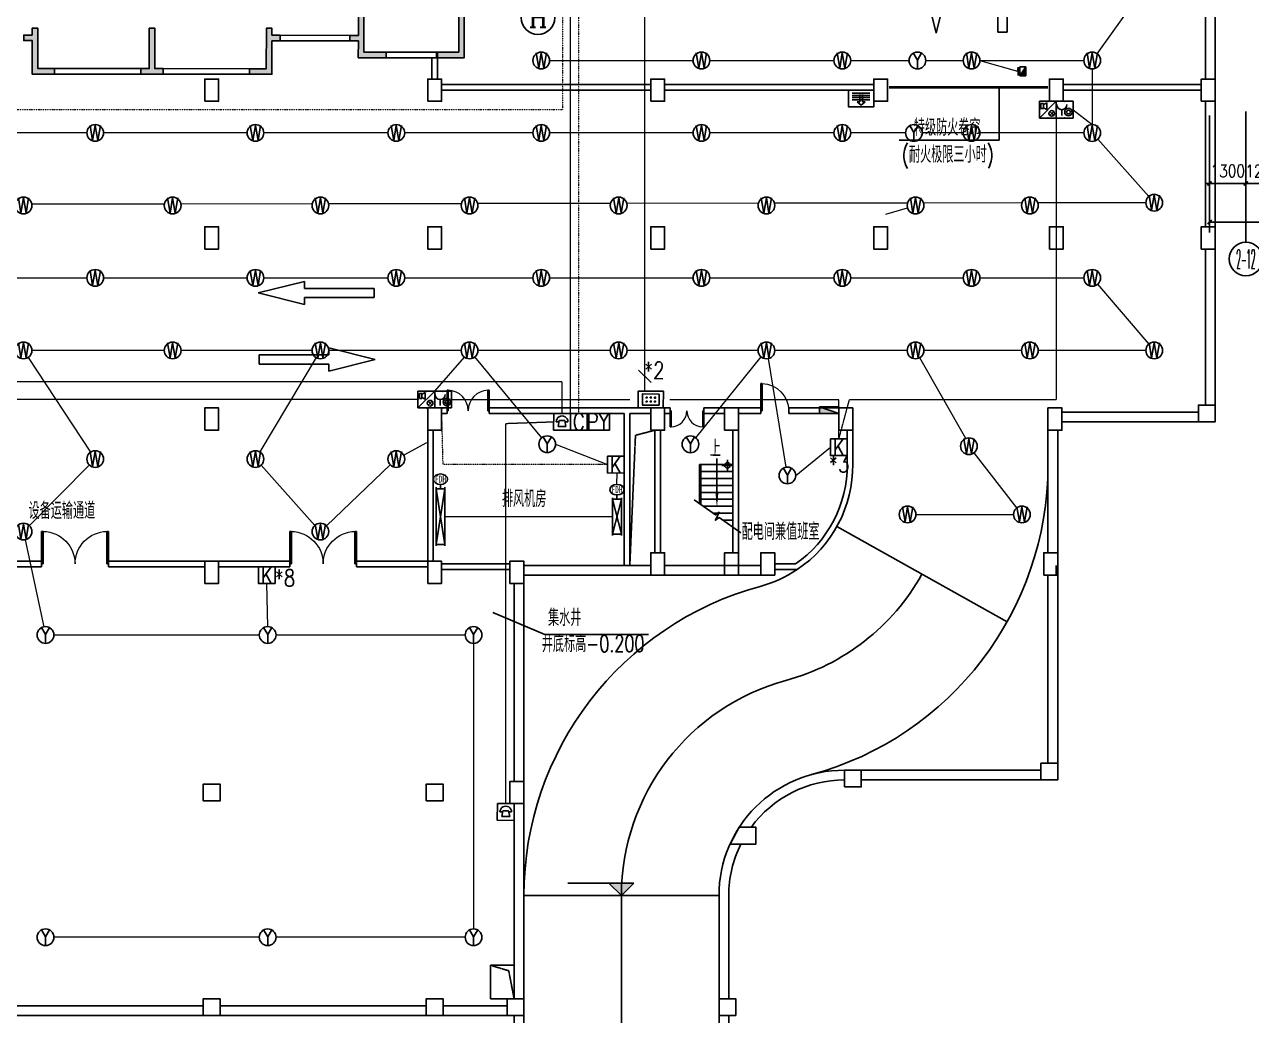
# Model space of a CAD drawing. Extents: x -781653 to 929899, y -292639 to -18670.
# Drawn here: x 288241 to 332254, y -220105 to -184550 of the extents above; entities that cross this region are included whole.
import ezdxf
from ezdxf.enums import TextEntityAlignment as Align

# ---------------------------------------------------------------- set-up
doc = ezdxf.new("R2010")
doc.units = 0
doc.header["$LTSCALE"] = 10
doc.header["$MEASUREMENT"] = 0
for name, pattern in [('ACAD_ISO11W100', [33.5, 12, -3, 12, -3, 0.5, -3]), ('CENTER', [2, 1.25, -0.25, 0.25, -0.25]), ('DASH', [0.35, 0.25, -0.1]), ('DASHDOT', [1, 0.5, -0.25, 0, -0.25]), ('DIVIDE2', [0.625, 0.25, -0.125, 0, -0.125, 0, -0.125])]:
    doc.linetypes.add(name, pattern=pattern)
doc.layers.get('0').update_dxf_attribs({"linetype": 'CONTINUOUS'})
doc.layers.get('Defpoints').update_dxf_attribs({"linetype": 'CONTINUOUS'})
for name, color, linetype in [('A-STAIRS', 9, 'CONTINUOUS'), ('AC-DUCT', 4, 'CONTINUOUS'), ('AXIS', 3, 'CONTINUOUS'), ('AXIS_TEXT', 7, 'CONTINUOUS'), ('COLUMN', 1, 'CONTINUOUS'), ('DIM_SYMB', 3, 'CONTINUOUS'), ('DOTE', 8, 'CENTER'), ('HT-TEXT', 7, 'CONTINUOUS'), ('JPS-XHS', 7, 'CONTINUOUS'), ('K-防火阀', 7, 'CONTINUOUS'), ('PUB_DIM', 3, 'CONTINUOUS'), ('RD-equip', 3, 'CONTINUOUS'), ('RD-text', 4, 'CONTINUOUS'), ('solid', 252, 'CONTINUOUS'), ('STAIR', 9, 'CONTINUOUS'), ('TEXT', 7, 'CONTINUOUS'), ('wall', 8, 'CONTINUOUS'), ('wall-jg', 7, 'CONTINUOUS'), ('WINDOW', 4, 'CONTINUOUS'), ('结构墙', 7, 'CONTINUOUS'), ('行车方向', 4, 'CONTINUOUS'), ('行车线', 207, 'CONTINUOUS')]:
    doc.layers.add(name, color=color, linetype=linetype)
doc.layers.add('RD-line', color=2, linetype='CONTINUOUS', lineweight=0)
doc.layers.get('DOTE').off()
doc.styles.add('_TCH_AXIS', font='COMPLEX', dxfattribs={"bigfont": 'GBCBIG'})
doc.styles.add('COMPLEX', font='COMPLEX')
doc.styles.add('DIM_FONT', font='SIMPLEX', dxfattribs={"width": 0.8, "bigfont": 'HZTXT'})
doc.styles.add('FS1', font='txt4', dxfattribs={"width": 0.8, "bigfont": 'fstxt'})
doc.styles.add('FS2', font='tjromans.shx', dxfattribs={"width": 0.8, "bigfont": 'tjhztxt.shx'})
doc.styles.add('K-KHZ', font='', dxfattribs={"width": 0.8})
doc.styles.get("Standard").update_dxf_attribs({"font": 'GBENOR', "bigfont": 'GBCBIG'})
doc.styles.get('K-KHZ').set_extended_font_data('SimSun')
doc.dimstyles.new('DIMN300', dxfattribs={"dimscale": 3, "dimtxt": 300, "dimasz": 100, "dimexe": 250, "dimexo": 300, "dimgap": 150, "dimtad": 1, "dimdec": 0, "dimzin": 0, "dimdsep": 46, "dimtxsty": 'DIM_FONT', "dimblk": 'ARCHTICK', "dimcen": 0.09, "dimclrt": 7, "dimazin": 2, "dimtfac": 1, "dimtdec": 0, "dimtix": 1, "dimtmove": 2, "dimatfit": 3, "dimfxl": 0, "dimtolj": 1, "dimtzin": 0, "dimarcsym": 0})

# ---------------------------------------------------------------- blocks, each defined once
blk = doc.blocks.new('$DorLib2D$00000002')
for p, q in [((-0.5, 0), (-0.5, 0.4875)), ((-0.475, 0.4875), (-0.5, 0.4875)), ((-0.475, 0), (-0.475, 0.4875)), ((0.475, 0), (0.475, 0.4875)), ((0.475, 0.4875), (0.5, 0.4875)), ((0.5, 0), (0.5, 0.4875)), ((-0.5, 0), (-0.475, 0)), ((0.5, 0), (0.475, 0))]:
    blk.add_line(p, q)
at = {"lineweight": 13}
for centre, start, end in [((-0.4875, 0), 0, 88.53072), ((0.4875, 0), 91.46928, 180)]:
    blk.add_arc(centre, 0.4875, start, end, dxfattribs=at)
blk = doc.blocks.new('A$C0A254713')
at = {"layer": 'solid'}
for points in [[(2025, 3326), (2025, 3526), (2825, 3526), (2825, 5326), (3025, 5326), (3025, 3326)], [(225, 3526), (225, 3326), (-775, 3326), (-775, 3926), (-1075, 3926), (-1075, 4126), (-775, 4126), (-775, 4976), (-575, 4976), (-575, 3526)], [(-12475, 3926), (-12775, 3926), (-12775, 4126), (-12475, 4126), (-12475, 4376), (-12275, 4376), (-12275, 2926), (-11675, 2926), (-11675, 2726), (-12475, 2726)], [(-8075, 2926), (-7775, 2926), (-7775, 2726), (-8575, 2726), (-8575, 2926), (-8275, 2926), (-8275, 4376), (-8075, 4376)], [(-3875, 3926), (-3875, 2726), (-4675, 2726), (-4675, 2926), (-4075, 2926), (-4075, 4376), (-3875, 4376), (-3875, 4126), (-3575, 4126), (-3575, 3926)]]:
    blk.add_hatch(color=256, dxfattribs=at).paths.add_polyline_path(points)
at = {"layer": 'wall-jg'}
blk.add_lwpolyline([(2825, 3526), (2025, 3526), (2025, 3326), (3025, 3326), (3025, 5326), (2825, 5326)], close=True, dxfattribs=at)
for points in [[(-775, 4126), (-775, 4976), (-575, 4976), (-575, 3526), (225, 3526), (225, 3326), (-775, 3326), (-775, 3926), (-1075, 3926), (-1075, 4126), (-775, 4126)], [(-12475, 4126), (-12475, 4376), (-12275, 4376), (-12275, 2926), (-11675, 2926), (-11675, 2726), (-12475, 2726), (-12475, 3926), (-12775, 3926), (-12775, 4126), (-12475, 4126)], [(-7775, 2926), (-8075, 2926), (-8075, 4376), (-8275, 4376), (-8275, 2926), (-8575, 2926), (-8575, 2726), (-7775, 2726), (-7775, 2926)], [(-3875, 4126), (-3875, 4376), (-4075, 4376), (-4075, 2926), (-4675, 2926), (-4675, 2726), (-3875, 2726), (-3875, 3926), (-3575, 3926), (-3575, 4126), (-3875, 4126)]]:
    blk.add_lwpolyline(points, dxfattribs=at)
blk = doc.blocks.new('A$C1C157CE4')
at = {"layer": '行车线', "linetype": 'DASH', "ltscale": 3000}
for points in [[(4167, 2967), (1667, 2967), (1667, 3217), (0, 2800), (1667, 2383), (1667, 2633), (4167, 2633)], [(2531, 833), (2531, 583), (31, 583), (31, 250), (2531, 250), (2531, 0), (4198, 417)]]:
    blk.add_lwpolyline(points, close=True, dxfattribs=at)
blk = doc.blocks.new('A$C0FE76EBE')
at = {"layer": 'COLUMN'}
for points in [[(-132487, -1153), (-131987, -1153), (-131987, -353), (-132487, -353)], [(-124487, -1153), (-123987, -1153), (-123987, -353), (-124487, -353)], [(-116487, -1153), (-115987, -1153), (-115987, -353), (-116487, -353)], [(-108487, -1153), (-107987, -1153), (-107987, -353), (-108487, -353)], [(-102187, -1153), (-101687, -1153), (-101687, -353), (-102187, -353)], [(-96737, -1153), (-96237, -1153), (-96237, -353), (-96737, -353)], [(-132487, -6453), (-131987, -6453), (-131987, -5653), (-132487, -5653)], [(-124487, -6453), (-123987, -6453), (-123987, -5653), (-124487, -5653)], [(-116487, -6453), (-115987, -6453), (-115987, -5653), (-116487, -5653)], [(-108487, -6453), (-107987, -6453), (-107987, -5653), (-108487, -5653)], [(-102187, -6453), (-101687, -6453), (-101687, -5653), (-102187, -5653)], [(-96737, -6453), (-96237, -6453), (-96237, -5653), (-96737, -5653)], [(-132487, -12953), (-131987, -12953), (-131987, -12153), (-132487, -12153)], [(-124487, -12953), (-123987, -12953), (-123987, -12153), (-124487, -12153)], [(-116487, -12953), (-115987, -12953), (-115987, -12153), (-116487, -12153)], [(-113837, -12953), (-113337, -12953), (-113337, -12153), (-113837, -12153)], [(-109737, -12953), (-109237, -12953), (-109237, -12153), (-109737, -12153)], [(-102237, -12953), (-101737, -12953), (-101737, -12153), (-102237, -12153)], [(-96837, -12653), (-96237, -12653), (-96237, -12053), (-96837, -12053)], [(-116487, -18153), (-115987, -18153), (-115987, -17353), (-116487, -17353)], [(-113837, -18153), (-113337, -18153), (-113337, -17353), (-113837, -17353)], [(-112537, -18153), (-112037, -18153), (-112037, -17353), (-112537, -17353)], [(-102387, -18153), (-101887, -18153), (-101887, -17353), (-102387, -17353)], [(-132487, -18453), (-131987, -18453), (-131987, -17653), (-132487, -17653)], [(-124487, -18453), (-123987, -18453), (-123987, -17653), (-124487, -17653)], [(-121537, -18453), (-121037, -18453), (-121037, -17653), (-121537, -17653)], [(-102487, -25503), (-101887, -25503), (-101887, -24903), (-102487, -24903)], [(-109537, -25753), (-108937, -25753), (-108937, -25153), (-109537, -25153)], [(-132537, -26253), (-131937, -26253), (-131937, -25653), (-132537, -25653)], [(-124537, -26253), (-123937, -26253), (-123937, -25653), (-124537, -25653)], [(-121537, -26353), (-121037, -26353), (-121037, -25553), (-121537, -25553)], [(-113639, -27803), (-112711, -27803), (-112711, -27203), (-113311, -27203)], [(-132537, -33953), (-131937, -33953), (-131937, -33353), (-132537, -33353)], [(-124537, -33953), (-123937, -33953), (-123937, -33353), (-124537, -33353)], [(-121637, -33953), (-121037, -33953), (-121037, -33353), (-121637, -33353)], [(-114037, -33953), (-113437, -33953), (-113437, -33353), (-114037, -33353)]]:
    blk.add_lwpolyline(points, close=True, dxfattribs=at)
at = {"layer": '结构墙', "linetype": 'ByBlock'}
for p, q in [((-96587, 7497), (-96587, -353)), ((-96237, 7147), (-96237, -12653)), ((-96587, -1153), (-96587, -5653)), ((-96587, -6453), (-96587, -12053)), ((-96837, -12303), (-101737, -12303)), ((-96237, -12653), (-101737, -12653)), ((-116487, -17803), (-121037, -17803)), ((-112537, -17803), (-115987, -17803)), ((-121387, -18453), (-121387, -25553)), ((-121037, -18153), (-121037, -67253)), ((-112037, -18153), (-121037, -18153)), ((-102487, -25153), (-109537, -25153)), ((-101887, -25503), (-108937, -25503)), ((-121387, -26353), (-121387, -33353)), ((-114037, -29653), (-114037, -67253)), ((-113687, -29653), (-113687, -33353)), ((-132537, -33603), (-139937, -33603)), ((-124537, -33603), (-131937, -33603)), ((-121637, -33603), (-123937, -33603)), ((-142937, -33953), (-121437, -33953)), ((-121387, -33953), (-121387, -67253)), ((-113687, -33953), (-113687, -67253))]:
    blk.add_line(p, q, dxfattribs=at)
at = {"layer": '结构墙'}
for p, q in [((-102237, -12953), (-102237, -17353)), ((-101887, -12953), (-101887, -25503)), ((-112037, -18153), (-112037, -17803)), ((-101937, -18153), (-101937, -17803)), ((-102237, -18153), (-102237, -24903))]:
    blk.add_line(p, q, dxfattribs=at)
at = {"layer": '结构墙', "linetype": 'ByBlock'}
for radius, start, end in [(4500, 90, 180), (4150, 90, 143.82), (4150, 153.529, 180)]:
    blk.add_arc((-109537, -29653), radius, start, end, dxfattribs=at)
blk = doc.blocks.new('A$C24C54C7C')
at = {"layer": 'DIM_SYMB', "linetype": 'ByBlock'}
blk.add_lwpolyline([(1681, 0), (903, 550), (766, 454), (902, 743), (765, 647), (0, 1188)], dxfattribs=at)
at = {"layer": 'STAIR', "linetype": 'ByBlock'}
for p, q in [((196, 2455), (1396, 2455)), ((196, 1049), (196, 2455)), ((196, 2205), (1396, 2205)), ((246, 1014), (246, 2455)), ((196, 1955), (1396, 1955)), ((196, 1705), (1396, 1705)), ((196, 1455), (1396, 1455)), ((196, 1205), (1396, 1205)), ((330, 955), (1396, 955)), ((683, 705), (1396, 705)), ((1037, 455), (1396, 455))]:
    blk.add_line(p, q, dxfattribs=at)
blk.add_lwpolyline([(821, 1155), (821, 2665)], dxfattribs=at)
blk.add_lwpolyline([(821, 895, 0, 100, 0), (821, 1415, 200, 200, 0)], format="xyseb", dxfattribs=at)
blk = doc.blocks.new('_AXISO')
blk.add_circle((0, 0), 0.5)
at = {"layer": 'AXIS_TEXT', "style": 'COMPLEX', "width": 1.041667}
blk.add_attdef('A', text='', height=0.56, dxfattribs=at).set_placement((-0.25, -0.28), (0.25, -0.28), align=Align.FIT)
blk = doc.blocks.new('_ArchTick')
at = {"color": 0, "linetype": 'ByBlock', "const_width": 0.4}
blk.add_lwpolyline([(-0.5, -0.5), (0.5, 0.5)], dxfattribs=at)
blk = doc.blocks.new('*D153')
at = {"layer": 'Defpoints', "color": 0}
for p in [(155664, 54580), (156964, 54580), (156964, 51692)]:
    blk.add_point(p, dxfattribs=at)
at = {"layer": 'PUB_DIM', "color": 0, "lineweight": -2}
for p, q in [((155664, 54130), (155664, 51317)), ((156964, 54130), (156964, 51317)), ((155664, 51692), (155514, 51692)), ((155664, 51692), (156964, 51692)), ((156964, 51692), (157114, 51692))]:
    blk.add_line(p, q, dxfattribs=at)
at = {"layer": 'PUB_DIM', "color": 0, "lineweight": -2, "xscale": 150, "yscale": 150, "zscale": 150}
blk.add_blockref('_ArchTick', (155664, 51692), dxfattribs=at)
at = {"layer": 'PUB_DIM', "color": 0, "lineweight": -2, "xscale": 150, "yscale": 150, "zscale": 150, "rotation": 180}
blk.add_blockref('_ArchTick', (156964, 51692), dxfattribs=at)
at = {"layer": 'PUB_DIM', "color": 7, "insert": (156314, 52142), "char_height": 450, "attachment_point": 5, "style": 'DIM_FONT'}
blk.add_mtext('\\A1;1300', dxfattribs=at)
blk = doc.blocks.new('*D154')
at = {"layer": 'Defpoints', "color": 0}
for p in [(156964, 54580), (158164, 54580), (158164, 51692)]:
    blk.add_point(p, dxfattribs=at)
at = {"layer": 'PUB_DIM', "color": 0, "lineweight": -2}
for p, q in [((156964, 54130), (156964, 51317)), ((158164, 54130), (158164, 51317)), ((156964, 51692), (156814, 51692)), ((156964, 51692), (158164, 51692)), ((158164, 51692), (158314, 51692))]:
    blk.add_line(p, q, dxfattribs=at)
at = {"layer": 'PUB_DIM', "color": 0, "lineweight": -2, "xscale": 150, "yscale": 150, "zscale": 150}
blk.add_blockref('_ArchTick', (156964, 51692), dxfattribs=at)
at = {"layer": 'PUB_DIM', "color": 0, "lineweight": -2, "xscale": 150, "yscale": 150, "zscale": 150, "rotation": 180}
blk.add_blockref('_ArchTick', (158164, 51692), dxfattribs=at)
at = {"layer": 'PUB_DIM', "color": 7, "insert": (157564, 52142), "char_height": 450, "attachment_point": 5, "style": 'DIM_FONT'}
blk.add_mtext('\\A1;1200', dxfattribs=at)
blk = doc.blocks.new('*D156')
at = {"layer": 'Defpoints', "color": 0}
for p in [(155664, 54580), (295364, 54580), (295364, 50306)]:
    blk.add_point(p, dxfattribs=at)
at = {"layer": 'PUB_DIM', "color": 0, "lineweight": -2}
for p, q in [((155664, 54130), (155664, 49931)), ((295364, 54130), (295364, 49931)), ((155664, 50306), (295364, 50306))]:
    blk.add_line(p, q, dxfattribs=at)
at = {"layer": 'PUB_DIM', "color": 0, "lineweight": -2, "xscale": 150, "yscale": 150, "zscale": 150, "rotation": 180}
blk.add_blockref('_ArchTick', (155664, 50306), dxfattribs=at)
at = {"layer": 'PUB_DIM', "color": 0, "lineweight": -2, "xscale": 150, "yscale": 150, "zscale": 150}
blk.add_blockref('_ArchTick', (295364, 50306), dxfattribs=at)
at = {"layer": 'PUB_DIM', "color": 7, "insert": (225514, 50756), "char_height": 450, "attachment_point": 5, "style": 'DIM_FONT'}
blk.add_mtext('\\A1;139700', dxfattribs=at)
blk = doc.blocks.new('A$C53C91F33')
at = {"layer": 'PUB_DIM'}
for p, q in [((400, 200), (0, 200)), ((200, 400), (200, 0))]:
    blk.add_line(p, q, dxfattribs=at)
blk.add_circle((200, 200), 100, dxfattribs=at)
blk = doc.blocks.new('A$C0684325B')
at = {"layer": 'PUB_DIM'}
blk.add_hatch(color=256, dxfattribs=at).paths.add_polyline_path([(600, 300), (0, 300), (300, 0)])
for p, q in [((0, 300), (1584, 300)), ((300, 0), (0, 300)), ((300, 0), (600, 300))]:
    blk.add_line(p, q, dxfattribs=at)
blk = doc.blocks.new('yy')
at = {"layer": 'RD-equip'}
blk.add_circle((0, 0), 200, dxfattribs=at)
at = {"layer": 'RD-equip', "color": 4, "style": 'FS1', "width": 0.8}
blk.add_attdef('Y', text='', height=360, dxfattribs=at).set_placement((0, 0), align=Align.MIDDLE)
blk = doc.blocks.new('SB')
at = {"linetype": 'Continuous'}
blk.add_hatch(color=256, dxfattribs=at).paths.add_polyline_path([(0, 110), (0, -110), (330, -110)])
for p, q in [((0, 110), (330, -110)), ((330, 110), (0, 110)), ((0, -110), (0, 110)), ((17, 166), (313, 166)), ((313, 166), (172, 193)), ((330, 110), (330, -110)), ((0, -110), (330, -110))]:
    blk.add_line(p, q, dxfattribs=at)
blk = doc.blocks.new('$equip$00001630')
for p, q in [((-0.5, 0), (-0.5, -1)), ((0.5, 0), (-0.5, 0)), ((0.5, -1), (0.5, 0)), ((-0.169, -0.5), (-0.169, -0.85)), ((-0.5, -1), (0.5, -1))]:
    blk.add_line(p, q)
for radius in [0.226, 0.113]:
    blk.add_circle((0.227, -0.64), radius)
blk.add_arc((-0.169, -0.2), 0.3, 180, 0)
for p in [(0, 0), (-0.5, -0.5), (0.5, -0.5), (0, -1)]:
    blk.add_point(p)
at = {"flags": 9}
blk.add_attdef('A', (0, 0), '', height=0.00002, dxfattribs=at)
blk.add_attdef('B', text='', height=0.4, dxfattribs=at).set_placement((0.884, -0.7), align=Align.MIDDLE_CENTER)
blk = doc.blocks.new('$equip$00001636')
for p, q in [((0.5, 0), (-0.5, 0)), ((0.5, 0), (-0.5, -1)), ((-0.5, 0), (-0.5, -1)), ((0.5, -1), (0.5, 0)), ((-0.417, -0.135, 0), (-0.417, -0.435, 0)), ((-0.269, -0.135, 0), (-0.417, -0.135, 0)), ((-0.417, -0.435, 0), (-0.269, -0.435, 0)), ((-0.269, -0.185, 0), (-0.069, -0.085, 0)), ((-0.269, -0.435, 0), (-0.269, -0.135, 0)), ((-0.069, -0.485, 0), (-0.269, -0.385, 0)), ((-0.069, -0.085, 0), (-0.069, -0.485, 0)), ((0.105, -0.602), (0.344, -0.841)), ((0.105, -0.841), (0.344, -0.602)), ((-0.5, -1), (0.5, -1))]:
    blk.add_line(p, q)
blk.add_circle((0.225, -0.722), 0.169)
for p in [(0, 0), (-0.5, -0.5), (0.5, -0.5), (0, -1)]:
    blk.add_point(p)
at = {"flags": 9}
blk.add_attdef('A', (0, 0), '', height=0.00002, dxfattribs=at)
blk.add_attdef('B', text='', height=0.4, dxfattribs=at).set_placement((0.884, -0.7), align=Align.MIDDLE_CENTER)
blk = doc.blocks.new('sdfgsdgsdgdsg')
at = {"layer": 'RD-equip', "xscale": 600, "yscale": 600, "zscale": 600, "rotation": 359.9999999999889}
for name, p in [('$equip$00001636', (-300, 600)), ('$equip$00001630', (300, 600))]:
    blk.add_blockref(name, p, dxfattribs=at)
blk = doc.blocks.new('XFDH')
at = {"color": 4}
for p, q in [((-73, 0), (-139, 0)), ((-94, -111), (-67, 29)), ((-67, 29), (62, 29)), ((94, -111), (62, 29)), ((139, 0), (71, 0)), ((0, -111), (-94, -111)), ((0, -111), (94, -111))]:
    blk.add_line(p, q, dxfattribs=at)
blk.add_ellipse((0, 0), major_axis=(98.3, 98.3), ratio=1, start_param=5.497787, end_param=8.63938, dxfattribs=at)
at = {"layer": 'RD-equip'}
blk.add_lwpolyline([(-201, 200), (199, 200), (199, -200), (-201, -200)], close=True, dxfattribs=at)
blk = doc.blocks.new('FHJL')
at = {"layer": 'RD-equip', "color": 4}
for p, q in [((-212, 331), (210, 331)), ((-212, 274), (210, 274)), ((-212, 221), (210, 221)), ((-212, 168), (210, 168)), ((-97, 120), (-31, 120)), ((0, 43), (-97, 120)), ((-31, 120), (-31, 293)), ((0, 43), (97, 120)), ((31, 120), (31, 293)), ((97, 120), (31, 120))]:
    blk.add_line(p, q, dxfattribs=at)
at = {"layer": 'RD-equip'}
blk.add_lwpolyline([(300, 400), (300, 0), (-300, 0), (-300, 400)], close=True, dxfattribs=at)
blk = doc.blocks.new('FI1250K')
at = {"layer": 'K-防火阀'}
for p, q in [((160, 1250), (160, 1400)), ((0, -50), (0, 1300)), ((320, 1250), (0, 0)), ((0, 1250), (320, 0)), ((0, 1250), (320, 1250)), ((320, -50), (320, 1300)), ((0, 0), (320, 0))]:
    blk.add_line(p, q, dxfattribs=at)
at = {"layer": 'K-防火阀', "const_width": 25}
blk.add_lwpolyline([(148, 625, 1), (172, 625, 1)], format="xyb", close=True, dxfattribs=at)
at = {"layer": 'K-防火阀'}
blk.add_ellipse((160, 1590), major_axis=(255, 0), ratio=0.74203, dxfattribs=at)
at = {"layer": 'K-防火阀', "style": 'K-KHZ', "width": 0.65, "flags": 4}
blk.add_attdef('F', text='', height=250, dxfattribs=at).set_placement((160, 1470), align=Align.CENTER)
blk = doc.blocks.new('FI2000K')
at = {"layer": 'K-防火阀'}
for p, q in [((0, -50), (0, 2050)), ((320, 2000), (0, 0)), ((0, 2000), (320, 0)), ((0, 2000), (320, 2000)), ((160, 2000), (160, 2150)), ((320, -50), (320, 2050)), ((0, 0), (320, 0))]:
    blk.add_line(p, q, dxfattribs=at)
at = {"layer": 'K-防火阀', "const_width": 25}
blk.add_lwpolyline([(148, 1001, 1), (172, 1001, 1)], format="xyb", close=True, dxfattribs=at)
at = {"layer": 'K-防火阀'}
blk.add_ellipse((160, 2340), major_axis=(255, 0), ratio=0.74203, dxfattribs=at)
at = {"layer": 'K-防火阀', "style": 'K-KHZ', "width": 0.65, "flags": 4}
blk.add_attdef('F', text='', height=250, dxfattribs=at).set_placement((160, 2220), align=Align.CENTER)
blk = doc.blocks.new('dafsdgdgdfgh')
at = {"layer": 'RD-equip'}
blk.add_lwpolyline([(300, 400), (300, 0), (-300, 0), (-300, 400)], close=True, dxfattribs=at)
at = {"layer": 'RD-text'}
for points in [[(200, 333), (200, 67), (-200, 67), (-200, 333)], [(-113, 257), (-87, 257), (-87, 237), (-113, 237)], [(-113, 163), (-87, 163), (-87, 143), (-113, 143)], [(-13, 257), (13, 257), (13, 237), (-13, 237)], [(-13, 163), (13, 163), (13, 143), (-13, 143)], [(87, 257), (113, 257), (113, 237), (87, 237)], [(87, 163), (113, 163), (113, 143), (87, 143)]]:
    blk.add_lwpolyline(points, close=True, dxfattribs=at)
blk = doc.blocks.new('$DorLib2D$00000001')
for p, q in [((0.45, 0.975), (0.5, 0.975)), ((0.45, 0), (0.45, 0.975)), ((0.5, 0), (0.5, 0.975)), ((0.5, 0), (0.45, 0))]:
    blk.add_line(p, q)
at = {"lineweight": 13}
blk.add_arc((0.475, 0), 0.975, 91.4693, 180, dxfattribs=at)
blk = doc.blocks.new('DXHS')
at = {"layer": 'JPS-XHS'}
blk.add_hatch(color=256, dxfattribs=at).paths.add_polyline_path([(-350, 240), (-350, 0), (350, 0)])
at = {"layer": 'JPS-XHS', "linetype": 'Continuous'}
for p, q in [((-350, 240), (-350, 0)), ((-350, 240), (350, 240)), ((-350, 0), (350, 0)), ((350, 240), (350, 0))]:
    blk.add_line(p, q, dxfattribs=at)
at = {"layer": 'JPS-XHS'}
blk.add_line((-350, 240), (350, 0), dxfattribs=at)
blk = doc.blocks.new('A$C35934B5C')
at = {"layer": 'AXIS'}
blk.add_line((156964.2, 54270.5), (156964.2, 49583.5), dxfattribs=at)
at = {"layer": 'AXIS', "linetype": 'ByBlock'}
ref = blk.add_blockref('_AXISO', (131569, 57640.6), dxfattribs=dict(at, xscale=1200, yscale=1200, zscale=1200))
ref.add_attrib('A', 'H', dxfattribs={"layer": 'AXIS_TEXT', "linetype": 'ByBlock', "height": 678.8, "style": '_TCH_AXIS', "width": 1.05}).set_placement((131229.6, 57301.2), (131908.4, 57301.2), align=Align.FIT)
at = {"layer": 'AXIS'}
ref = blk.add_blockref('_AXISO', (156964.2, 48983.5), dxfattribs=dict(at, xscale=1200, yscale=1200, zscale=1200))
ref.add_attrib('A', '2-12', dxfattribs={"layer": 'AXIS_TEXT', "linetype": 'ByBlock', "height": 678.82, "style": '_TCH_AXIS', "width": 0.28}).set_placement((156624.8, 48644.1), (157303.6, 48644.1), align=Align.FIT)
at = {"layer": 'PUB_DIM'}
for base, p1, p2, picture, middle in [((156964.2, 51692.1), (155664.2, 54580), (156964.2, 54580), '*D153', (156314.2, 52142.1)), ((295364.2, 50305.7), (155664.2, 54580), (295364.2, 54580), '*D156', (225514.2, 50755.7)), ((158164.2, 51692.1), (156964.2, 54580), (158164.2, 54580), '*D154', (157564.2, 52142.1))]:
    dim = blk.add_linear_dim(base=base, p1=p1, p2=p2, dimstyle='DIMN300', override={"dimscale": 1.5}, dxfattribs=at)
    dim.commit()
    dim.dimension.update_dxf_attribs({"geometry": picture, "text_midpoint": middle})

msp = doc.modelspace()

# ---------------------------------------------------------------- linework, layer by layer
msp.add_line((306903.1, -206439.4), (305038.8, -205646.2))
at = {"layer": 'A-STAIRS', "linetype": 'ByBlock'}
for p, q in [((323488.8, -205983.1), (317380.5, -202564.2)), ((313154, -215805.1), (306154, -215805.1))]:
    msp.add_line(p, q, dxfattribs=at)
msp.add_lwpolyline([(309654, -215805.1), (309654, -251405.1)], dxfattribs=at)
at = {"layer": 'A-STAIRS', "linetype": 'DASH'}
msp.add_lwpolyline([(304954, -218305.1), (304954, -219505.1), (305804, -219505.1), (305804, -218305.1)], close=True, dxfattribs=at)
msp.add_lwpolyline([(305804, -219505.1), (305609.7, -218501.2), (304954, -218305.1)], dxfattribs=at)
at = {"layer": 'A-STAIRS', "linetype": 'ByBlock'}
for centre, radius, start, end in [((313453.8, -200366.3), 11500, 285.2194, 0), ((313453.8, -200366.3), 4500, 285.2194, 303.81345), ((313453.8, -200366.3), 8000, 285.2194, 330.7633), ((317654, -215805.1), 11500, 105.2194, 180), ((317654, -215805.1), 8000, 105.2194, 180)]:
    msp.add_arc(centre, radius, start, end, dxfattribs=at)
at = {"layer": 'HT-TEXT'}
for p, q in [((323199.4, -188693.9, 0), (323199.4, -186805.1, 0)), ((319614.8, -188693.9, 0), (323199.4, -188693.9, 0))]:
    msp.add_line(p, q, dxfattribs=at)
at = {"layer": 'RD-equip', "color": 4}
msp.add_line((310266, -196951.4), (310715, -197391.7), dxfattribs=at)
at = {"layer": 'RD-equip'}
for points in [[(307824.5, -198505.1), (308424.5, -198507.3), (308422.3, -199107.3), (307822.3, -199105.1)], [(308424.5, -198507.3), (309224.4, -198510.3), (309222.3, -199110.3), (308422.3, -199107.3)], [(317154.7, -199414.5), (317754.7, -199416.7), (317752.5, -200016.7), (317152.5, -200014.5)], [(309153.8, -200039.5), (309753.8, -200041.7), (309751.6, -200641.6), (309151.6, -200639.5)], [(296633.5, -204003), (297233.5, -204005.1), (297231.3, -204605.1), (296631.3, -204602.9)]]:
    msp.add_lwpolyline(points, close=True, dxfattribs=at)
at = {"layer": 'RD-line'}
for p, q in [((310490.3, -197705.1), (310511.4, -138623.9)), ((326716.8, -185596.6), (328590.9, -182987.1)), ((307077.4, -185840.3), (312224, -185840.3)), ((312824, -185840.3), (317277.4, -185840.3)), ((317877.4, -185840.3), (319970.7, -185840.3)), ((320570.7, -185840.3), (321913.4, -185840.3)), ((322513.4, -185840.3), (326241.9, -185840.3)), ((322513.4, -185840.3), (323860.4, -186223.7)), ((326541.9, -186140.3), (326541.9, -188140.9)), ((325853.7, -187605.3), (326541.9, -188140.9)), ((290477.4, -188440.5), (285877.4, -188440.5)), ((296224, -188440.6), (291077.4, -188440.5)), ((301277.4, -188440.6), (296824, -188440.6)), ((306477.4, -188440.7), (301877.4, -188440.6)), ((312224, -188440.7), (307077.4, -188440.7)), ((317277.4, -188440.8), (312824, -188440.7)), ((319843.8, -188440.8), (317877.4, -188440.8)), ((321913.4, -188440.8), (320443.8, -188440.8)), ((326241.9, -188440.8), (322513.4, -188440.8)), ((326741.1, -188665.1), (328566.6, -190719.1)), ((293258.4, -190993), (288500.9, -190999.7)), ((298559.7, -190985.6), (293849.7, -190992.2)), ((303911.3, -190978.1), (299148.3, -190984.8)), ((309263.1, -190970.7), (304496.8, -190977.3)), ((314565, -190963.2), (309845, -190969.8)), ((319917.2, -190955.8), (315143, -190962.4)), ((324020.6, -190950), (320490.8, -190955)), ((328465.9, -190943.8), (324590.6, -190949.2)), ((319143.8, -191355.1), (319916.3, -191128)), ((285877.4, -193640.3), (290477.4, -193640.3)), ((291077.4, -193640.3), (296224, -193640.3)), ((296824, -193640.3), (301277.4, -193640.3)), ((301877.4, -193640.3), (306477.4, -193640.3)), ((307077.4, -193640.3), (312224, -193640.3)), ((312824, -193640.3), (317277.4, -193640.3)), ((317877.4, -193640.3), (321913.4, -193640.3)), ((322513.4, -193640.3), (326241.9, -193640.3)), ((326736.7, -193868.3), (328571, -196015.3)), ((293254.1, -196243.4), (288504.1, -196243.4)), ((298554.1, -196243.4), (293854.1, -196243.4)), ((303904.1, -196243.4), (299154.1, -196243.4)), ((309254.1, -196243.4), (304504.1, -196243.4)), ((314554.1, -196243.4), (309854.1, -196243.4)), ((319904.1, -196243.4), (315154.1, -196243.4)), ((324005.7, -196243.4), (320504.1, -196243.4)), ((328465.9, -196243.4), (324605.7, -196243.4)), ((288369.4, -196493.7), (290612.1, -199889.9)), ((298700.2, -196500.9), (296678, -199882.8)), ((302954, -197705.1), (304019, -196484.5)), ((306799.8, -199377.5), (304395.5, -196474.4)), ((312317.9, -199378.7), (314665.4, -196476.6)), ((315558.9, -200433.6), (314932.2, -196533)), ((322008.1, -199401.7), (320352.9, -196503.9)), ((302663.8, -199555.1), (301841.6, -199998)), ((307291.2, -199608.6), (309152.7, -200339.5)), ((315906.5, -200729.8), (317153.6, -199714.5)), ((323835.6, -201890.8), (322302.7, -199917.5)), ((288415, -202530), (290566.5, -200353.6)), ((298654, -202519.9), (296724.1, -200363.8)), ((299071, -202536.1), (301360.6, -200347.6)), ((309493.8, -201051), (309495.3, -200640.7)), ((303323.8, -202205.1), (309333.8, -202205.1)), ((320218, -202127.7), (323719.7, -202127.7)), ((288266.6, -203036.8), (288931.5, -206159.9)), ((296963.1, -206153.4), (296931.3, -204604)), ((289294, -206453.4), (296663.1, -206453.4)), ((297263.1, -206453.4), (304049, -206453.4)), ((304349, -206753.4), (304349, -216999.1)), ((296663.1, -217299.1), (289294, -217299.1)), ((304049, -217299.1), (297263.1, -217299.1))]:
    msp.add_line(p, q, dxfattribs=at)
at = {"layer": 'RD-line', "color": 1, "linetype": 'DIVIDE2'}
for p, q in [((307552.1, -187599.9), (307552.1, -138821.7)), ((308124.5, -198506.2), (308124.5, -138821.7)), ((279503.8, -187599.9), (307552.1, -187599.9))]:
    msp.add_line(p, q, dxfattribs=at)
at = {"layer": 'RD-line', "color": 1, "linetype": 'DASH'}
for p, q in [((307824.5, -198505.1), (307824.5, -138821.7)), ((307524.5, -197375.5), (277641.2, -197375.5)), ((307524.5, -198503.5), (307524.5, -197375.5)), ((305504, -198861.9), (307222.8, -198801.9)), ((305504, -212503.5), (305504, -198861.9))]:
    msp.add_line(p, q, dxfattribs=at)
at = {"layer": 'RD-line', "color": 1, "linetype": 'ACAD_ISO11W100', "ltscale": 0.05}
for p, q in [((325253.6, -187905.1), (325253.6, -198005.3)), ((302353.9, -198004.9), (263553.9, -197991.9)), ((303553.9, -198005.3), (309950.5, -198005.3)), ((311394.4, -198005.3), (317454.7, -198005.3)), ((317454.7, -199415.6), (317454.7, -198005.3)), ((317454.7, -199415.6), (317835.3, -198005.3)), ((317835.3, -198005.3), (325253.6, -198005.3))]:
    msp.add_line(p, q, dxfattribs=at)
at = {"layer": 'RD-line', "color": 1, "linetype": 'DASHDOT'}
for p, q in [((303255.8, -200339.5), (303203.8, -198305.1)), ((309152.7, -200339.5), (303255.8, -200339.5))]:
    msp.add_line(p, q, dxfattribs=at)
at = {"layer": 'STAIR', "linetype": 'DASH'}
msp.add_lwpolyline([(310853.8, -199105.1), (310157.2, -199288.2), (309953.8, -203955.1)], dxfattribs=at)
at = {"layer": 'TEXT'}
msp.add_line((306903.1, -206439.4), (310618.4, -206439.4), dxfattribs=at)
at = {"layer": 'wall'}
for p, q in [((299915.8, -185139.5), (297415.9, -185136.8)), ((299916.1, -184939.5), (297416.1, -184936.8)), ((303015.4, -185543), (301215.4, -185541)), ((303053.8, -186505.1), (303053.8, -185543.1)), ((292414.7, -186131.2), (289314.7, -186127.7)), ((296314.7, -186135.5), (293214.7, -186132.1)), ((303015.2, -185743), (301215.2, -185741)), ((302853.8, -186505.1), (302853.8, -185742.8)), ((292414.5, -186331.2), (289314.5, -186327.7)), ((296314.5, -186335.5), (293214.5, -186332.1)), ((310703.8, -186705.1), (303203.8, -186705.1)), ((310703.8, -186905.1), (303203.8, -186905.1)), ((318703.8, -186705.1), (311203.8, -186705.1)), ((318703.8, -186905.1), (311203.8, -186905.1)), ((330453.8, -186705.1), (325503.8, -186705.1)), ((330453.8, -186905.1), (325503.8, -186905.1))]:
    msp.add_line(p, q, dxfattribs=at)
at = {"layer": 'wall', "linetype": 'ByBlock'}
for p, q in [((303203.8, -198305.1), (303403.8, -198305.1)), ((303403.8, -198305.1), (303203.8, -198305.1)), ((303403.8, -198305.1), (303403.8, -198505.1)), ((304903.8, -198305.1), (304903.8, -198505.1)), ((304903.8, -198305.1), (310703.8, -198305.1)), ((311203.8, -198305.1), (311403.8, -198305.1)), ((311203.8, -198305.1), (311403.8, -198305.1)), ((311403.8, -198505.1), (311403.8, -198305.1)), ((312603.8, -198505.1), (312603.8, -198305.1)), ((312603.8, -198305.1), (313353.8, -198305.1)), ((314653.8, -198305.1), (313853.8, -198305.1)), ((314653.8, -198305.1), (314653.8, -198505.1)), ((315653.8, -198505.1), (315653.8, -198305.1)), ((317453.8, -198305.1), (315653.8, -198305.1)), ((303403.8, -198505.1), (303203.8, -198505.1)), ((303403.8, -198505.1), (303203.8, -198505.1)), ((309753.8, -198505.1), (304903.8, -198505.1)), ((309753.8, -203955.1), (309753.8, -198505.1)), ((310703.8, -198505.1), (309953.8, -198505.1)), ((309953.8, -203955.1), (309953.8, -198505.1)), ((311403.8, -198505.1), (311203.8, -198505.1)), ((311403.8, -198505.1), (311203.8, -198505.1)), ((313353.8, -198505.1), (312603.8, -198505.1)), ((314653.8, -198505.1), (313853.8, -198505.1)), ((317453.8, -198505.1), (315653.8, -198505.1)), ((302703.8, -203805.1), (302703.8, -199105.1)), ((302903.8, -203805.1), (302903.8, -199105.1)), ((310853.8, -199105.1), (310853.8, -203505.1)), ((311053.8, -199105.1), (311053.8, -203505.1)), ((313653.8, -203505.1), (313653.8, -199105.1)), ((313853.8, -199105.1), (313853.8, -203505.1)), ((317753.6, -200328.3), (317753.6, -199105.1)), ((317953.6, -200327.5), (317953.6, -199105.1)), ((288853.8, -203805.1), (284603.8, -203805.1)), ((288853.8, -204005.1), (287203.8, -204005.1)), ((288853.8, -204005.1), (288853.8, -203805.1)), ((288853.8, -203805.1), (288853.8, -204005.1)), ((297753.8, -203805.1), (291253.8, -203805.1)), ((291253.8, -204005.1), (291253.8, -203805.1)), ((294703.8, -204005.1), (291253.8, -204005.1)), ((297753.8, -204005.1), (295203.8, -204005.1)), ((297753.8, -203805.1), (297753.8, -204005.1)), ((297753.8, -204005.1), (297753.8, -203805.1)), ((300153.8, -204005.1), (300153.8, -203805.1)), ((300153.8, -203805.1), (302703.8, -203805.1)), ((300153.8, -204005.1), (302703.8, -204005.1)), ((305654, -203905.1), (303203.8, -203905.1)), ((305654, -204105.1), (303203.8, -204105.1)), ((315153.8, -203905.1), (315896.4, -203905.1)), ((315153.8, -203905.1), (315896.4, -203905.1)), ((315153.8, -204105.1), (315958, -204105.1)), ((315153.8, -204105.1), (315958, -204105.1))]:
    msp.add_line(p, q, dxfattribs=at)
for radius, start, end in [(4300, 304.61511, 0.50594), (4500, 303.81345, 0.49456)]:
    msp.add_arc((313453.8, -200366.3), radius, start, end, dxfattribs=at)
at = {"layer": 'WINDOW', "linetype": 'DASH', "ltscale": 2, "const_width": 100}
msp.add_lwpolyline([(319253.8, -186805.1), (324953.8, -186805.1)], dxfattribs=at)

# ---------------------------------------------------------------- block references
at = {"xscale": 1.499999999991743, "yscale": 1.500000000007276, "zscale": 1.5, "rotation": 359.6744211905395}
msp.add_blockref('dafsdgdgdfgh', (310703.8, -198305.1), dxfattribs=at)
at = {"layer": 'A-STAIRS', "linetype": 'ByBlock'}
msp.add_blockref('A$C24C54C7C', (312257.3, -202790.3), dxfattribs=at)
at = {"layer": 'AC-DUCT'}
for name, p in [('FI2000K', (303003.8, -203205.1)), ('FI1250K', (309333.8, -202830.1))]:
    msp.add_blockref(name, p, dxfattribs=at).add_auto_attribs({'F': 'FDH'})
at = {"layer": 'DOTE', "color": 3}
msp.add_blockref('A$C35934B5C', (175089.6, -241945.8), dxfattribs=at)
at = {"layer": 'JPS-XHS'}
msp.add_blockref('DXHS', (317103.8, -198505.1), dxfattribs=at)
at = {"layer": 'PUB_DIM'}
msp.add_blockref('A$C53C91F33', (313253.8, -200566.3), dxfattribs=at)
at = {"layer": 'PUB_DIM', "xscale": -1.5, "yscale": 1.5, "zscale": 1.5}
msp.add_blockref('A$C0684325B', (310104, -215805.1), dxfattribs=at)
at = {"layer": 'RD-equip', "xscale": 1.5, "yscale": 1.5, "zscale": 1.5}
for p, values in [((306777.4, -185840.3), {'Y': 'W'}), ((312524, -185840.3), {'Y': 'W'}), ((317577.4, -185840.3), {'Y': 'W'}), ((320270.7, -185840.3), {'Y': 'Y'}), ((322213.4, -185840.3), {'Y': 'W'}), ((326541.9, -185840.3), {'Y': 'W'}), ((290777.4, -188440.3), {'Y': 'W'}), ((296524, -188440.3), {'Y': 'W'}), ((301577.4, -188440.3), {'Y': 'W'}), ((306777.4, -188440.3), {'Y': 'W'}), ((312524, -188440.3), {'Y': 'W'}), ((317577.4, -188440.3), {'Y': 'W'}), ((320143.8, -188440.8), {'Y': 'Y'}), ((322213.4, -188440.3), {'Y': 'W'}), ((326541.9, -188440.9), {'Y': 'W'}), ((288204.1, -191043.4), {'Y': 'W'}), ((293554.1, -191043.4), {'Y': 'W'}), ((298854.1, -191043.4), {'Y': 'W'}), ((304204.1, -191043.4), {'Y': 'W'}), ((309554.1, -191043.4), {'Y': 'W'}), ((314854.1, -191043.4), {'Y': 'W'}), ((320204.1, -191043.4), {'Y': 'W'}), ((324305.7, -191043.4), {'Y': 'W'}), ((328765.9, -190943.4), {'Y': 'W'}), ((290777.4, -193640.3), {'Y': 'W'}), ((296524, -193640.3), {'Y': 'W'}), ((301577.4, -193640.3), {'Y': 'W'}), ((306777.4, -193640.3), {'Y': 'W'}), ((312524, -193640.3), {'Y': 'W'}), ((317577.4, -193640.3), {'Y': 'W'}), ((322213.4, -193640.3), {'Y': 'W'}), ((326541.9, -193640.3), {'Y': 'W'}), ((288204.1, -196243.4), {'Y': 'W'}), ((293554.1, -196243.4), {'Y': 'W'}), ((298854.1, -196243.4), {'Y': 'W'}), ((304204.1, -196243.4), {'Y': 'W'}), ((309554.1, -196243.4), {'Y': 'W'}), ((314854.1, -196243.4), {'Y': 'W'}), ((320204.1, -196243.4), {'Y': 'W'}), ((324305.7, -196243.4), {'Y': 'W'}), ((328765.9, -196243.4), {'Y': 'W'}), ((306991.2, -199608.6), {'Y': 'Y'}), ((312129.3, -199611.9), {'Y': 'Y'}), ((322118.7, -199680.6), {'Y': 'W'}), ((290777.4, -200140.3), {'Y': 'W'}), ((296524, -200140.3), {'Y': 'W'}), ((301577.4, -200140.3), {'Y': 'W'}), ((315606.5, -200729.8), {'Y': 'Y'}), ((319918, -202127.7), {'Y': 'W'}), ((324019.7, -202127.7), {'Y': 'W'}), ((288204.1, -202743.4), {'Y': 'W'}), ((298854.1, -202743.4), {'Y': 'W'}), ((288994, -206453.4), {'Y': 'Y'}), ((296963.1, -206453.4), {'Y': 'Y'}), ((304349, -206453.4), {'Y': 'Y'}), ((288994, -217299.1), {'Y': 'Y'}), ((296963.1, -217299.1), {'Y': 'Y'}), ((304349, -217299.1), {'Y': 'Y'})]:
    msp.add_blockref('yy', p, dxfattribs=at).add_auto_attribs(values)
at = {"layer": 'RD-equip', "rotation": 90}
msp.add_blockref('SB', (324053.8, -186395.3), dxfattribs=at)
at = {"layer": 'RD-equip', "zscale": 1.5}
for name, p, xscale, yscale, rotation in [('FHJL', (318254.1, -187505.4), 1.499999999994512, 1.500000000020009, 0.03492466092534829), ('XFDH', (307524.3, -198803.5), 1.499999999995052, 1.5, 359.6879410014491), ('XFDH', (305503.9, -212803.5), 1.499999999995092, 1.5, 359.6879410011712)]:
    msp.add_blockref(name, p, dxfattribs=dict(at, xscale=xscale, yscale=yscale, rotation=rotation))
at = {"layer": 'RD-line', "rotation": 359.9806934710971}
for p in [(325253.6, -187905.1), (302953.8, -198305.1)]:
    msp.add_blockref('sdfgsdgsdgdsg', p, dxfattribs=at)
at = {"layer": 'wall', "rotation": 359.9360639599089}
msp.add_blockref('A$C0A254713', (300986, -189066.5), dxfattribs=at)
at = {"layer": 'WINDOW', "linetype": 'ByBlock'}
for name, p, xscale, yscale, zscale, rotation in [('$DorLib2D$00000001', (315153.8, -198405.1), -1000, 1000, -1000, 359.9999999999849), ('$DorLib2D$00000002', (312003.8, -198405.1), 1200, 1200, 1200, 180.0000000000016)]:
    msp.add_blockref(name, p, dxfattribs=dict(at, xscale=xscale, yscale=yscale, zscale=zscale, rotation=rotation))
for p, xscale, yscale, zscale in [((304153.8, -198405.1), 1500, 1500, 1500), ((290053.8, -203905.1), -2400, 2400, 2400), ((298953.8, -203905.1), -2400, 2400, 2400)]:
    msp.add_blockref('$DorLib2D$00000002', p, dxfattribs=dict(at, xscale=xscale, yscale=yscale, zscale=zscale))
at = {"layer": '结构墙'}
msp.add_blockref('A$C0FE76EBE', (427190.6, -186151.8), dxfattribs=at)
at = {"layer": '行车方向'}
for p, rotation in [((323744.1, -184858.8), 90), ((300819.7, -193765.6), 180)]:
    msp.add_blockref('A$C1C157CE4', p, dxfattribs=dict(at, rotation=rotation))

# ---------------------------------------------------------------- texts
at = {"layer": 'RD-equip', "color": 4, "style": 'FS1', "width": 0.8}
for tag, p in [('*2', (310831.6, -196956.4)), ('C', (308123.4, -198806.2)), ('PY', (308807.2, -198808.7)), ('K', (317453.6, -199715.6)), ('K', (309452.7, -200340.6)), ('*3', (317462.3, -200313.8)), ('K', (296932.4, -204304)), ('*8', (297582.5, -204406.9))]:
    msp.add_attdef(tag, text='K', height=600, rotation=359.79056, dxfattribs=at).set_placement(p, align=Align.MIDDLE)
at = {"layer": 'TEXT', "style": 'FS2', "width": 0.7}
msp.add_text('特级防火卷帘', height=600, rotation=0.16112, dxfattribs=at).set_placement((321340.9, -188542.1, 0), align=Align.CENTER)
for s, rotation, p in [('(耐火极限三小时)', 0.16112, (319715.3, -189515.3)), ('上', 359.83888, (312825.3, -200059.5)), ('排风机房', 359.83888, (305366, -201862.5)), ('设备运输通道', 0.16112, (288384.3, -202295.4)), ('配电间兼值班室', 0.16112, (313965.5, -203046.9))]:
    msp.add_text(s, height=600, rotation=rotation, dxfattribs=at).set_placement(p)
for s, p in [('集水井', (307618.7, -206310.2)), ('井底标高-0.200', (308639.2, -207245.5))]:
    msp.add_text(s, height=600, rotation=0.16112, dxfattribs=at).set_placement(p, align=Align.BOTTOM_CENTER)

doc.saveas('drawing.dxf')
